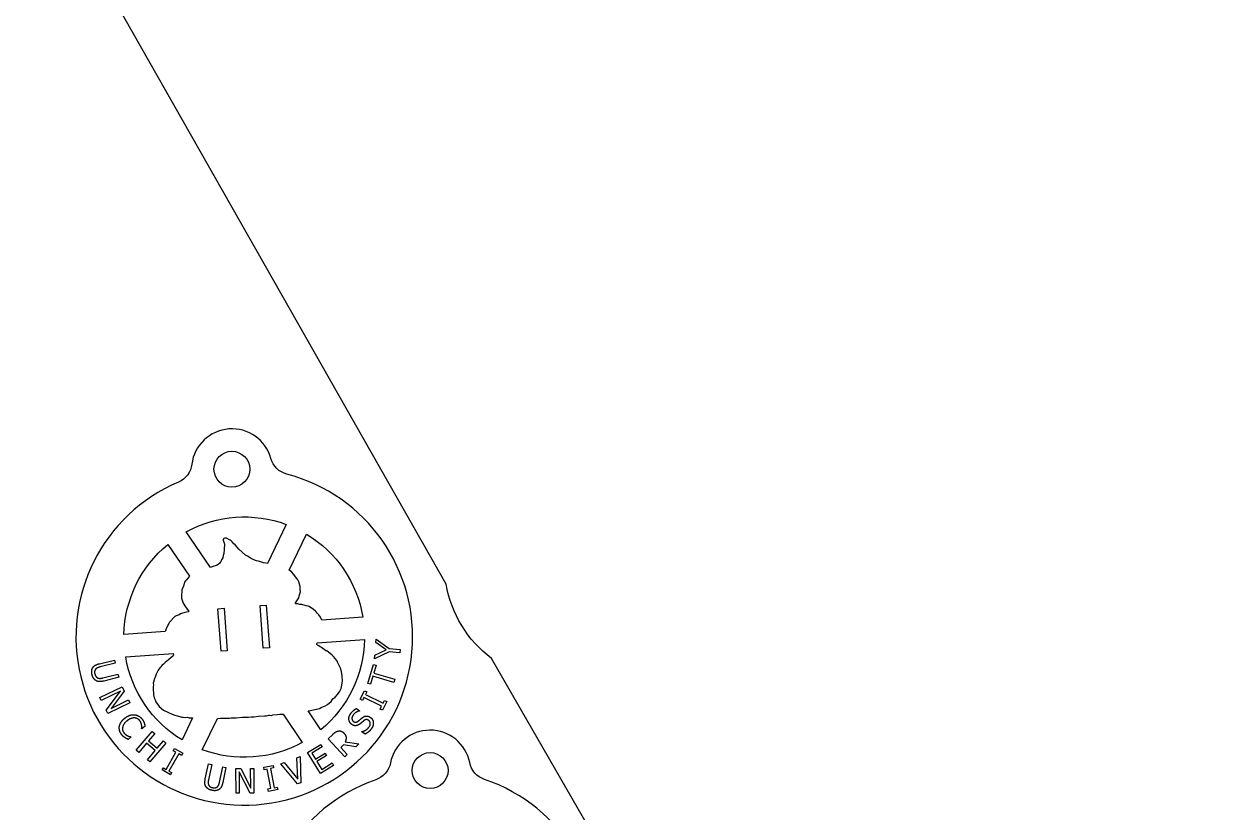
# Model space of a CAD drawing. Header units: millimetres. Extents: x 0 to 217, y 0 to 323.
# Drawn here: x 110.9 to 217.4, y 85 to 155.2 of the extents above; entities that cross this region are included whole.
import ezdxf

# ---------------------------------------------------------------- set-up
doc = ezdxf.new("R2010")
doc.units = ezdxf.units.MM
doc.layers.add('SCRAP_OUTLINE', color=8, linetype='Continuous')

msp = doc.modelspace()

# ---------------------------------------------------------------- linework, layer by layer
for points in [[(132.93, 116.46, 0.821365), (125.89, 115.94, -0.267689), (124.69, 114.35, 6.023346), (134.35, 115.06, -0.267689)], [(125.39, 109.92, -0.218412), (134.3, 110.58), (132.62, 107.1), (132.48, 107.14), (132.27, 107.17), (131.82, 107.3), (131.65, 107.33), (131.41, 107.43), (131.11, 107.57), (130.98, 107.65), (130.84, 107.76), (130.66, 107.85), (130.08, 108.37), (129.74, 108.75), (129.64, 108.85), (129.49, 109.02), (129.39, 109.11), (129.31, 109.17), (128.98, 109.36), (128.91, 109.37), (128.82, 109.37), (128.75, 109.34), (128.72, 109.31), (128.7, 109.27), (128.68, 109.23), (128.68, 109.18), (128.7, 109.1), (128.78, 108.92), (128.8, 108.84), (128.76, 108.35), (128.75, 107.99), (128.69, 107.82), (128.64, 107.6), (128.54, 107.42), (128.48, 107.25), (128.42, 107.18), (128.34, 107.1), (128.25, 107.03), (128.14, 106.95), (128.06, 106.91), (127.76, 106.82), (127.56, 106.73)], [(137.45, 102.05), (137.41, 102.18), (137.33, 102.33), (137.19, 102.52), (137.13, 102.58), (137.04, 102.67), (136.97, 102.78), (136.89, 102.86), (136.72, 103), (136.35, 103.26), (136.25, 103.31), (136.08, 103.34), (135.69, 103.45), (135.51, 103.46), (135.33, 103.51), (135.15, 103.52), (135.13, 103.53), (135.12, 103.54), (135.11, 103.58), (135.13, 103.61), (135.36, 103.94), (135.41, 104.05), (135.44, 104.21), (135.55, 104.59), (135.55, 104.63), (135.54, 104.73), (135.54, 104.91), (135.53, 105.04), (135.41, 105.48), (135.39, 105.52), (135.33, 105.64), (135.16, 105.89), (134.95, 106.16), (134.79, 106.32), (134.61, 106.47), (134.55, 106.5), (136.1, 109.71, -0.218412), (141.12, 102.32)], [(125.67, 105.96), (125.37, 105.62), (125.33, 105.57), (125.25, 105.43), (125.2, 105.29), (125.11, 104.98), (125.01, 104.77), (124.99, 104.6), (124.98, 104.26), (124.97, 104.12), (124.97, 104.02), (125.13, 103.56), (125.32, 103.25), (125.47, 103.03), (125.59, 102.89), (125.61, 102.85), (125.61, 102.83), (125.6, 102.81), (125.56, 102.79), (125.28, 102.73), (124.88, 102.61), (124.75, 102.53), (124.49, 102.43), (124.39, 102.37), (124.3, 102.29), (123.99, 101.96), (123.91, 101.87), (123.84, 101.74), (123.74, 101.62), (123.6, 101.29), (123.54, 101.11), (123.52, 101.03), (119.85, 100.76, -0.218412), (123.74, 108.8)], [(136.24, 93.97), (136.45, 94.01), (136.84, 94.1), (136.98, 94.12), (137.1, 94.16), (137.26, 94.19), (137.4, 94.26), (137.77, 94.42), (137.97, 94.54), (138.28, 94.79), (138.39, 94.96), (138.45, 95.03), (138.64, 95.18), (138.86, 95.42), (138.93, 95.52), (139.03, 95.68), (139.17, 95.97), (139.24, 96.26), (139.28, 96.46), (139.29, 96.65), (139.27, 97.06), (139.2, 97.48), (139.11, 97.76), (139.08, 97.9), (138.95, 98.13), (138.87, 98.32), (138.79, 98.45), (138.64, 98.64), (138.49, 98.82), (138.36, 98.96), (137.93, 99.3), (137.89, 99.31), (137.82, 99.33), (137.68, 99.44), (137.54, 99.53), (137.43, 99.62), (137.31, 99.68), (137.2, 99.76), (137.08, 99.82), (137.03, 99.87), (137.01, 99.91), (137.01, 99.93), (137.06, 100.02), (141.26, 100.33, -0.218412), (137.38, 92.29)], [(124.22, 99.08), (124.24, 99.05), (124.27, 98.98), (124.27, 98.93), (124.24, 98.87), (124.19, 98.83), (124.01, 98.71), (123.82, 98.53), (123.51, 98.28), (123.36, 98.12), (123.25, 98.05), (123.21, 98.01), (123.12, 97.88), (123.05, 97.81), (122.9, 97.59), (122.83, 97.48), (122.71, 97.24), (122.61, 96.98), (122.57, 96.86), (122.47, 96.53), (122.46, 96.44), (122.47, 96.29), (122.44, 96.11), (122.44, 95.98), (122.49, 95.41), (122.55, 95.13), (122.61, 94.95), (122.69, 94.77), (122.83, 94.57), (122.99, 94.37), (123.38, 94.02), (123.8, 93.81), (124.14, 93.67), (124.37, 93.6), (124.61, 93.53), (124.9, 93.43), (124.99, 93.42), (125.11, 93.42), (125.36, 93.39), (125.48, 93.4), (125.66, 93.36), (125.96, 93.34), (125.02, 91.38, -0.218412), (120, 98.77)], [(135.72, 91.16, -0.218412), (126.82, 90.51), (128.16, 93.29), (128.44, 93.32), (128.68, 93.33), (129.01, 93.32), (129.14, 93.33), (129.25, 93.33), (129.4, 93.35), (129.84, 93.36), (130.39, 93.4), (130.57, 93.4), (130.92, 93.42), (131.16, 93.45), (131.45, 93.45), (131.81, 93.49), (132.36, 93.53), (132.54, 93.53), (132.73, 93.58), (132.8, 93.58), (132.96, 93.56), (133.11, 93.61), (133.53, 93.64), (133.73, 93.67), (133.94, 93.67), (134.01, 93.68)], [(150.63, 89.36, 0.821365), (143.57, 89.34, -0.267689), (142.26, 87.83, 6.023346), (151.95, 87.86, -0.267689)]]:
    msp.add_lwpolyline(points, format="xyb", close=True)
for points in [[(132.51, 103.39), (132.79, 99.6), (132.24, 99.56), (131.96, 103.35)], [(128.76, 103.11), (129.04, 99.32), (128.49, 99.28), (128.21, 103.07)], [(142.27, 100.07), (142.3, 100.37), (143.46, 99.53), (144.43, 99.44), (144.4, 99.15), (143.46, 99.23), (142.14, 98.6), (142.17, 98.93), (143.19, 99.41)], [(143.95, 96.78), (143.87, 96.5), (142.01, 97.05), (141.8, 96.34), (141.55, 96.41), (142.05, 98.11), (142.3, 98.04), (142.09, 97.33)], [(120.38, 94.7), (118.4, 93.73), (118.26, 94.03), (119.54, 95.74), (117.83, 94.9), (117.71, 95.15), (119.69, 96.11), (119.87, 95.74), (118.7, 94.18), (120.26, 94.94)], [(143.03, 94.9), (143.24, 94.8), (142.86, 94.03), (142.66, 94.13), (142.78, 94.38), (141.21, 95.16), (141.09, 94.9), (140.88, 95), (141.26, 95.77), (141.46, 95.67), (141.34, 95.42), (142.91, 94.65)], [(123.58, 91.1), (122.16, 89.43), (121.94, 89.62), (122.63, 90.44), (121.86, 91.09), (121.16, 90.27), (120.94, 90.46), (122.37, 92.14), (122.59, 91.95), (122.03, 91.29), (122.8, 90.64), (123.36, 91.29)], [(124.09, 88.47), (123.98, 88.28), (123.24, 88.71), (123.36, 88.9), (123.6, 88.76), (124.47, 90.28), (124.23, 90.42), (124.34, 90.61), (125.08, 90.19), (124.97, 89.99), (124.73, 90.13), (123.85, 88.61)], [(138.51, 89.11), (137.34, 88.38), (136.19, 90.26), (137.36, 90.98), (137.49, 90.76), (136.57, 90.19), (136.89, 89.68), (137.75, 90.21), (137.89, 89.99), (137.03, 89.45), (137.46, 88.76), (138.38, 89.33)], [(135.24, 89.79), (135.52, 89.9), (135.59, 87.57), (135.29, 87.46), (133.81, 89.26), (134.1, 89.37), (135.32, 87.87)], [(131.4, 88.84), (131.4, 86.64), (131.08, 86.64), (130.1, 88.53), (130.1, 86.63), (129.83, 86.63), (129.82, 88.83), (130.24, 88.83), (131.13, 87.09), (131.12, 88.84)], [(133.5, 87.17), (133.54, 86.95), (132.7, 86.79), (132.66, 87.01), (132.93, 87.07), (132.61, 88.79), (132.34, 88.73), (132.3, 88.96), (133.13, 89.11), (133.17, 88.89), (132.9, 88.84), (133.22, 87.12)]]:
    msp.add_lwpolyline(points, close=True)
for points in [[(117.67, 98.17), (119, 98.5), (119.07, 98.22), (117.74, 97.89)], [(117.97, 96.91), (119.31, 97.24), (119.38, 96.96), (118.05, 96.63)], [(140.54, 94.19), (140.82, 93.98), (140.81, 93.96)], [(120.48, 91.66), (120.49, 91.65), (120.21, 91.43)], [(121.72, 92.6), (121.44, 92.38), (121.42, 92.4)], [(139.54, 91.21), (140.76, 91.04), (140.49, 90.78), (139.38, 90.95), (139.14, 90.72), (139.73, 90.08), (139.52, 89.88), (138.02, 91.49), (138.43, 91.87)], [(141.31, 91.89), (141.01, 92.11), (141.02, 92.12)], [(127.09, 87.91), (127.37, 89.25), (127.66, 89.19), (127.37, 87.84)], [(128.36, 87.63), (128.64, 88.98), (128.93, 88.92), (128.64, 87.58)]]:
    msp.add_lwpolyline(points)
for centre in [(129.46, 115.5), (147.1, 88.65)]:
    msp.add_circle(centre, 1.6)
for points in [[(117.07, 97.81), (117.15, 97.95), (117.44, 98.12), (117.67, 98.17)], [(117.01, 97.19), (116.96, 97.38), (116.99, 97.69), (117.07, 97.81)], [(117.35, 96.67), (117.22, 96.75), (117.06, 96.99), (117.01, 97.19)], [(117.33, 97.69), (117.26, 97.61), (117.22, 97.39), (117.25, 97.25)], [(117.25, 97.25), (117.29, 97.12), (117.43, 96.93), (117.53, 96.9)], [(117.74, 97.89), (117.59, 97.85), (117.4, 97.77), (117.33, 97.69)], [(117.53, 96.9), (117.62, 96.86), (117.83, 96.87), (117.97, 96.91)], [(118.05, 96.63), (117.83, 96.57), (117.49, 96.58), (117.35, 96.67)], [(140.12, 92.77), (139.9, 92.93), (139.85, 93.48), (140.04, 93.74)], [(140.04, 93.74), (140.15, 93.89), (140.4, 94.11), (140.54, 94.19)], [(140.81, 93.96), (140.67, 93.93), (140.36, 93.75), (140.26, 93.61)], [(119.44, 92.59), (119.47, 92.78), (119.72, 93.16), (119.94, 93.33)], [(120.13, 93.09), (119.95, 92.95), (119.76, 92.67), (119.73, 92.52)], [(119.94, 93.33), (120.16, 93.5), (120.57, 93.64), (120.77, 93.63)], [(120.77, 93.34), (120.63, 93.35), (120.29, 93.22), (120.13, 93.09)], [(120.77, 93.63), (120.97, 93.61), (121.31, 93.42), (121.45, 93.25)], [(121.25, 93.1), (121.16, 93.21), (120.92, 93.34), (120.77, 93.34)], [(121.42, 92.71), (121.4, 92.8), (121.33, 93), (121.25, 93.1)], [(121.42, 92.4), (121.43, 92.45), (121.43, 92.61), (121.42, 92.71)], [(121.45, 93.25), (121.52, 93.16), (121.61, 92.99), (121.64, 92.91)], [(121.64, 92.91), (121.67, 92.84), (121.7, 92.68), (121.72, 92.6)], [(140.52, 92.65), (140.42, 92.64), (140.22, 92.69), (140.12, 92.77)], [(140.26, 93.61), (140.14, 93.44), (140.15, 93.13), (140.27, 93.03)], [(140.27, 93.03), (140.38, 92.95), (140.61, 92.98), (140.72, 93.07)], [(140.89, 92.83), (140.8, 92.76), (140.62, 92.67), (140.52, 92.65)], [(140.72, 93.07), (140.79, 93.13), (141, 93.31), (141.08, 93.37)], [(141.21, 93.1), (141.13, 93.03), (140.99, 92.92), (140.89, 92.83)], [(141.08, 93.37), (141.26, 93.51), (141.61, 93.51), (141.78, 93.39)], [(141.64, 93.12), (141.53, 93.2), (141.32, 93.19), (141.21, 93.1)], [(141.65, 92.51), (141.79, 92.7), (141.77, 93.02), (141.64, 93.12)], [(141.78, 93.39), (141.89, 93.32), (142.03, 93.09), (142.04, 92.96)], [(142.04, 92.96), (142.06, 92.82), (141.99, 92.54), (141.87, 92.38)], [(119.64, 91.86), (119.51, 92.03), (119.41, 92.4), (119.44, 92.59)], [(119.94, 91.59), (119.85, 91.64), (119.72, 91.75), (119.64, 91.86)], [(119.73, 92.52), (119.7, 92.38), (119.76, 92.12), (119.85, 92.01)], [(119.85, 92.01), (119.92, 91.91), (120.11, 91.78), (120.19, 91.74)], [(120.21, 91.43), (120.14, 91.47), (120.01, 91.53), (119.94, 91.59)], [(120.19, 91.74), (120.28, 91.7), (120.43, 91.67), (120.48, 91.66)], [(138.43, 91.87), (138.57, 92), (138.79, 92.15), (138.92, 92.17)], [(138.92, 92.17), (139.06, 92.2), (139.31, 92.12), (139.43, 91.99)], [(139.43, 91.99), (139.6, 91.81), (139.64, 91.41), (139.54, 91.21)], [(141.02, 92.12), (141.22, 92.16), (141.55, 92.37), (141.65, 92.51)], [(141.87, 92.38), (141.73, 92.18), (141.45, 91.97), (141.31, 91.89)], [(127.15, 87.21), (127.06, 87.34), (127.04, 87.67), (127.09, 87.91)], [(127.37, 87.84), (127.34, 87.69), (127.34, 87.48), (127.37, 87.39)], [(127.37, 87.39), (127.41, 87.29), (127.59, 87.16), (127.74, 87.13)], [(128.17, 87.22), (128.25, 87.29), (128.33, 87.49), (128.36, 87.63)], [(128.64, 87.58), (128.6, 87.35), (128.44, 87.05), (128.3, 86.96)], [(127.68, 86.89), (127.49, 86.93), (127.23, 87.09), (127.15, 87.21)], [(128.3, 86.96), (128.18, 86.89), (127.88, 86.84), (127.68, 86.89)], [(127.74, 87.13), (127.87, 87.1), (128.1, 87.15), (128.17, 87.22)]]:
    msp.add_open_spline(points, degree=2)
at = {"layer": 'SCRAP_OUTLINE'}
msp.add_lwpolyline([(1.07, 169.8), (0.61, 140.29, -0.053702), (0.09, 88.43), (0, 0.76), (93.91, 0.76, -0.43419), (96.61, 1.04, 0.309828), (99.05, 1.46), (107.34, 1.38, 0.490744), (111.32, 1.32, 0.080829), (124.53, 1.08, 0.168269), (129.84, 1.54, 0.282301), (132.36, 0.84, -0.137039), (134.41, 0.67), (140.73, 0.92), (216.49, 1.1), (217.43, 5.16, -0.259831), (200.83, 14.81), (152.56, 98.65, -0.191719), (148.54, 105.26), (116.23, 162.17, -0.516446)], format="xyb", dxfattribs=at)

doc.saveas('drawing.dxf')
